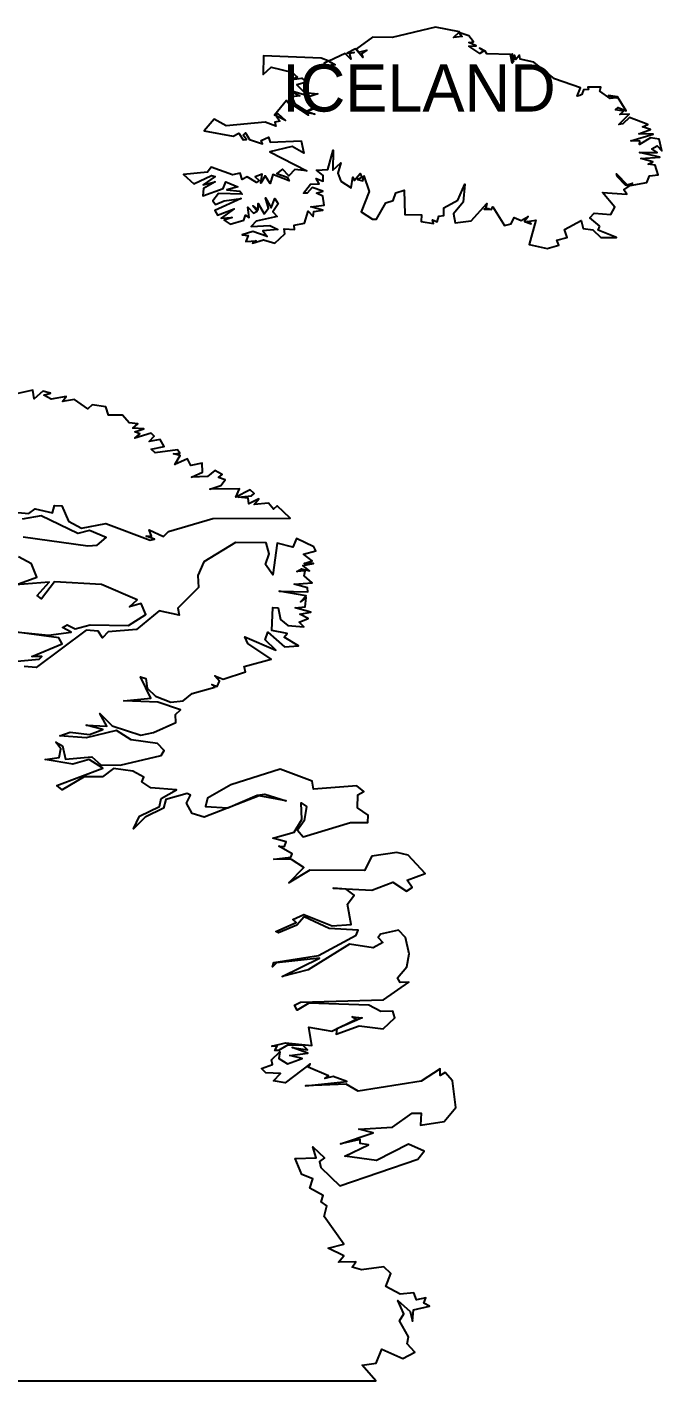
# Model space of a CAD drawing. Header units: metres. Extents: x 0 to 1325, y -1 to 773.
# Drawn here: x 558.9 to 612.7, y 0 to 114.8 of the extents above; entities that cross this region are included whole.
import ezdxf
from ezdxf.enums import TextEntityAlignment as Align

# ---------------------------------------------------------------- set-up
doc = ezdxf.new("R2010")
doc.units = ezdxf.units.M

msp = doc.modelspace()

# ---------------------------------------------------------------- linework, layer by layer
at = {"layer": 'CUT'}
msp.add_lwpolyline([(607.49, 97.928), (606.63, 98.658), (607.01, 99.038), (608.41, 98.938), (608.75, 99.558), (607.69, 100.788), (609.76, 100.668), (609.52, 101.028), (609.96, 101.328), (609.66, 101.428), (608.96, 102.168), (608.9, 102.368), (609.79, 101.448), (610.26, 101.578), (610.06, 101.378), (611.45, 101.648), (611.69, 102.198), (612.41, 102.288), (612.18, 103.108), (611.58, 103.188), (611.97, 103.408), (610.95, 103.678), (612.56, 103.808), (610.85, 104.178), (612.35, 104.178), (611.9, 104.508), (612.35, 104.748), (612.74, 104.338), (612.5, 105.328), (611.78, 105.438), (610.85, 104.878), (610.86, 105.148), (610.11, 105.168), (612.01, 105.738), (610.77, 105.778), (611.78, 106.138), (611.1, 106.358), (611.56, 106.578), (609.98, 107.168), (609.42, 106.628), (609.08, 106.558), (609.96, 107.448), (609.16, 107.408), (609.47, 107.698), (608.82, 107.818), (609.02, 108.018), (609.7, 107.718), (608.97, 108.908), (608.22, 109.038), (608.88, 108.838), (608.35, 108.758), (607.48, 109.398), (607.55, 109.738), (606.46, 109.718), (606.53, 109.528), (606.1, 109.508), (605.94, 109.118), (605.79, 109.018), (605.55, 108.958), (605.83, 109.688), (603.64, 110.448), (601.88, 111.858), (600.73, 112.098), (600.68, 112.458), (600.35, 112.088), (600.24, 112.438), (600.19, 112.078), (600.05, 112.548), (600.15, 111.898), (600.04, 111.768), (599.91, 112.488), (597.91, 112.548), (597.76, 112.788), (597.28, 113.028), (597.63, 112.788), (597.3, 112.578), (596.37, 113.198), (597, 113.228), (596.37, 113.508), (596.77, 113.578), (596.38, 114.088), (595.53, 114.378), (595.81, 114.028), (595.08, 113.938), (595.57, 114.438), (593.56, 114.828), (589.86, 113.938), (588.21, 113.968), (586.86, 112.988), (587.05, 112.688), (587.74, 112.868), (587.26, 112.548), (587.38, 112.258), (586.76, 112.978), (586.05, 112.618), (586.66, 112.658), (586.25, 112.578), (586.37, 112.098), (585.88, 112.578), (584.51, 111.938), (585.04, 111.618), (584.34, 111.568), (584.11, 111.778), (584.44, 111.978), (583.86, 112.178), (578.98, 112.398), (578.94, 110.798), (579.62, 111.418), (581.38, 110.998), (581.84, 110.568), (581.36, 110.368), (582.21, 110.498), (582.62, 110.168), (581.79, 109.918), (582.43, 109.268), (583.58, 109.158), (582.89, 108.928), (581.16, 109.448), (582.04, 108.998), (581.36, 108.908), (581.62, 108.328), (582.62, 107.698), (583.07, 107.928), (583.38, 107.938), (582.7, 107.658), (583.33, 107.448), (582.62, 107.568), (582.78, 107.368), (581.49, 108.198), (581.38, 107.958), (580.92, 108.588), (579.9, 107.368), (580.18, 107.498), (580.83, 106.918), (580.05, 107.298), (580.35, 106.838), (579.92, 106.758), (580.02, 106.428), (579.11, 106.768), (575.8, 106.448), (574.78, 107.008), (573.95, 106.028), (576.39, 105.568), (576.88, 105.818), (577.23, 105.258), (577.53, 105.288), (577.25, 105.658), (577.45, 105.858), (577.77, 105.298), (578.89, 104.918), (578.76, 105.208), (579.39, 105.488), (579.52, 105.058), (582.17, 105.168), (582.39, 104.128), (581.4, 104.688), (579.49, 104.258), (582.65, 102.648), (581.61, 102.738), (581.11, 102.198), (580.59, 102.768), (580.1, 102.418), (580.96, 102.098), (581.13, 101.788), (579.77, 102.318), (579.52, 101.558), (579.11, 102.198), (578.73, 101.588), (578.84, 102.358), (578.26, 102.118), (578.61, 101.828), (578.38, 101.658), (577.58, 102.138), (577.17, 101.908), (577, 102.448), (576.34, 102.288), (574.54, 102.948), (574.22, 102.528), (572.18, 102.318), (573.05, 101.538), (574.56, 102.238), (574.88, 102.158), (573.85, 101.458), (574.88, 101.708), (573.87, 101.128), (573.82, 100.528), (575.54, 101.128), (575.78, 101.688), (576.8, 101.288), (575.86, 101.028), (576.95, 100.918), (577.15, 100.668), (575.16, 100.708), (574.66, 100.098), (574.9, 99.788), (575.64, 100.088), (577.08, 100.298), (574.85, 99.268), (575.08, 98.878), (576.47, 99.418), (575.38, 98.628), (576.3, 98.688), (575.64, 98.458), (576.15, 98.098), (577.29, 98.448), (577.45, 98.878), (577.75, 98.678), (577.63, 99.548), (578.11, 99.038), (578.43, 99.208), (578.06, 99.668), (578.5, 99.318), (578.51, 99.878), (579.01, 98.998), (579.4, 99.478), (579.14, 100.348), (579.62, 99.488), (579.94, 100.278), (580.2, 99.828), (579.75, 99.158), (580.12, 98.748), (578.34, 98.368), (577.93, 97.908), (579.49, 97.988), (580.18, 97.658), (578.91, 97.538), (579.29, 97.068), (578.07, 97.498), (577.17, 97.208), (577.68, 97.138), (577.46, 96.638), (578.35, 96.708), (578.03, 96.488), (578.97, 96.778), (579.94, 96.498), (580.78, 97.278), (580.73, 97.708), (581.6, 97.658), (581.56, 98.038), (582.45, 98.208), (582.75, 99.208), (583.19, 98.748), (583.24, 99.188), (583.99, 99.288), (582.98, 99.578), (584.1, 99.728), (584, 100.498), (583.45, 100.748), (583.99, 100.918), (583.08, 101.208), (582.68, 100.738), (582.35, 100.748), (582.96, 101.518), (583.68, 101.538), (583.43, 101.988), (584.03, 101.758), (584.03, 102.238), (583.45, 102.698), (584.43, 102.748), (584.88, 104.378), (584.84, 102.698), (585.52, 103.318), (585.26, 102.428), (585.51, 101.758), (586.4, 101.198), (586.55, 102.098), (586.65, 101.818), (587.15, 102.398), (587.31, 102.078), (586.93, 101.908), (587.38, 101.788), (587.46, 102.198), (587.92, 100.888), (587.24, 99.158), (588.21, 98.538), (588.55, 98.538), (589.33, 99.918), (589.96, 100.128), (590.18, 100.768), (590.89, 100.988), (590.96, 98.938), (592.36, 98.908), (592.32, 98.338), (593.39, 98.158), (593.29, 98.478), (593.7, 98.308), (593.82, 98.788), (594.25, 98.838), (594.26, 99.498), (595.45, 100.148), (596.02, 101.498), (595.89, 99.978), (595.08, 98.988), (595.21, 98.228), (596.57, 98.408), (597.91, 99.878), (597.8, 99.498), (598.11, 99.418), (597.68, 99.378), (598.27, 99.368), (598.41, 99.578), (599.39, 97.988), (599.96, 98.128), (600.21, 98.668), (600.82, 98.428), (601.41, 98.748), (601.09, 98.328), (601.66, 98.128), (601.31, 98.328), (602.04, 98.458), (601.5, 96.398), (603, 96.058), (604.01, 96.318), (603.84, 96.748), (604.72, 96.978), (604.49, 97.658), (605.89, 98.428), (606.07, 97.748), (606.89, 97.638), (607.57, 96.988), (608.9, 96.988), (607.33, 97.598), (607.49, 97.928)], close=True, dxfattribs=at)
for points in [[(557.48, 73.718), (559.07, 73.568), (559.61, 73.968), (561.09, 73.638), (561.26, 74.238), (561.87, 74.228), (562.44, 72.928), (563.55, 72.338), (565.61, 72.728), (569.36, 71.298), (569.74, 71.398), (569.03, 71.658), (569.48, 71.658), (569.26, 72.188), (570.48, 71.618), (570.9, 72.058), (574.67, 73.148), (581.24, 73.178), (580.13, 74.228), (579.81, 73.948), (579.38, 74.438), (578.17, 74.348), (578.56, 74.828), (577.71, 74.398), (577.68, 74.868), (576.82, 74.958), (577.94, 75.078), (578.18, 75.258), (577.85, 75.578), (576.62, 74.948), (576.92, 75.668), (574.43, 75.638), (575.34, 75.958), (575.71, 76.438), (575.16, 76.618), (575.47, 76.888), (574.85, 77.228), (574.23, 76.718), (572.86, 76.658), (573.8, 77.088), (573.77, 77.848), (572.81, 77.648), (572.52, 78.208), (571.46, 77.738), (571.9, 78.488), (571.35, 78.618), (571.86, 78.688), (571.68, 78.968), (569.78, 78.718), (569.45, 79.018), (570.54, 79.248), (570.2, 79.838), (569.28, 79.688), (569.71, 80.128), (569.43, 80.398), (568.07, 79.958), (568.47, 80.338), (568.07, 80.488), (568.83, 80.758), (567.9, 80.798), (568.32, 81.188), (567.58, 81.268), (567.01, 81.898), (565.84, 81.918), (565.61, 82.608), (564.44, 82.778), (564.07, 82.448), (562.95, 83.238), (561.93, 83.058), (562.25, 83.508), (560.98, 83.258), (560.34, 83.618), (560.91, 83.788), (560.25, 83.958), (559.52, 83.308), (559.41, 84.028), (558.13, 83.738)], [(558.59, 71.578), (564.07, 70.828), (564.86, 70.898), (565.62, 71.528), (564.23, 72.118), (563.23, 71.868), (560.11, 73.378), (558.51, 73.078)], [(423.1, -0.002), (588.48, -0.002), (587.33, 1.348), (588.52, 1.498), (589.01, 2.678), (590.78, 1.898), (591.8, 2.438), (591.15, 3.138), (591.27, 3.748), (590.49, 5.108), (590.85, 5.698), (590.35, 6.808), (591.39, 5.898), (591.6, 5.068), (591.68, 6.038), (593.03, 6.338), (592.56, 6.588), (592.73, 7.058), (591.93, 6.888), (591.72, 7.478), (590.54, 7.348), (589.34, 8.018), (589.75, 9.108), (589.16, 9.678), (587.26, 9.408), (586.49, 9.658), (586.8, 10.098), (585.32, 10.078), (585.79, 10.598), (584.44, 11.258), (585.77, 11.588), (584.12, 13.938), (584.33, 14.858), (583.86, 15.178), (584.02, 15.718), (582.89, 16.348), (583.16, 17.138), (582.21, 17.518), (581.65, 18.868), (583.44, 18.918), (583.14, 19.858), (584.13, 18.908), (583.7, 18.608), (583.83, 18.098), (585.44, 16.538), (592.05, 18.808), (592.59, 19.488), (591.25, 20.068), (588.55, 18.698), (585.87, 19.068), (587.86, 20.018), (587.16, 20.128), (587.17, 20.478), (585.48, 20.098), (588.27, 21.028), (587.04, 21.358), (589.89, 21.518), (591.56, 22.698), (592.34, 22.718), (592.27, 21.698), (594.28, 21.988), (595.26, 23.178), (594.98, 25.438), (594.37, 26.168), (593.95, 25.898), (593.94, 26.468), (592.34, 25.428), (587, 24.588), (585.98, 25.178), (582.52, 25.018), (586.03, 25.388), (584.87, 25.818), (584.16, 25.658), (584.49, 25.868), (582.75, 26.608), (582.91, 26.898), (580.81, 25.278), (579.8, 25.438), (580.4, 26.078), (579.15, 26.128), (578.79, 26.498), (579.73, 26.838), (579.65, 27.218), (580.34, 27.898), (580.28, 27.338), (580.99, 26.898), (582.24, 27.338), (581.21, 27.598), (582.72, 27.808), (581.39, 28.278), (582.7, 28.088), (582.29, 28.488), (580.99, 28.488), (580.25, 28.018), (579.92, 28.018), (580.12, 28.398), (579.67, 28.388), (580.83, 28.688), (583.05, 28.448), (582.81, 30.008), (584.76, 29.658), (586.83, 30.678), (586.48, 30.878), (587.34, 30.788), (585.17, 29.848), (585.12, 29.408), (587.09, 30.118), (589.12, 29.858), (590.1, 30.788), (589.94, 31.348), (588.9, 31.338), (587.9, 31.868), (582.8, 32.028), (581.81, 31.448), (581.59, 31.868), (582.1, 32.128), (589.13, 32.308), (591.3, 33.818), (590.55, 33.798), (590.32, 34.188), (591.11, 35.118), (591.31, 36.218), (591, 37.598), (590.4, 38.218), (588.88, 37.888), (588.7, 37.598), (589.08, 37.198), (588.27, 36.738), (586.26, 37.048), (582.75, 34.868), (580.56, 34.298), (583.71, 35.868), (580.06, 35.448), (579.72, 35.118), (579.83, 35.488), (583.63, 36.068), (586.83, 37.808), (586.99, 38.218), (584.54, 38.368), (582.41, 39.368), (581.8, 38.658), (580.25, 38.018), (580.02, 38.128), (581.74, 38.868), (581.46, 39.128), (582.38, 39.558), (584.78, 38.598), (586.4, 38.718), (586.08, 40.438), (586.64, 41.208), (585.97, 41.708), (584.86, 41.798), (588.14, 41.618), (589.93, 42.288), (591.09, 41.538), (591.58, 41.838), (591.15, 42.478), (592.66, 43.038), (591.22, 44.598), (590.26, 44.818), (588.15, 44.518), (587.52, 43.298), (582.89, 43.308), (581.11, 42.238), (582.38, 43.538), (581.34, 44.228), (579.83, 44.238), (581.27, 44.418), (581.39, 44.718), (580.28, 45.368), (580.76, 45.318), (580.88, 45.728), (579.77, 46.028), (581.57, 46.548), (582.22, 47.628), (582.16, 49.028), (582.62, 48.708), (582.42, 47.498), (581.84, 46.698), (582.32, 46.158), (586.35, 47.348), (587.8, 47.358), (587.83, 47.988), (586.93, 48.608), (586.97, 49.708), (587.48, 49.988), (586.89, 50.468), (583.21, 50.178), (583.1, 50.858), (580.37, 51.878), (576.19, 50.568), (574.21, 49.418), (574.05, 48.708), (575.95, 48.608), (578.42, 49.678), (579.09, 49.768), (580.88, 49.198), (578.59, 49.628), (573.95, 47.828), (572.91, 48.128), (572.43, 48.998), (572.79, 49.688), (572.49, 49.818), (570.7, 49.308), (570.49, 48.568), (568.94, 47.828), (567.94, 46.838), (568.46, 47.888), (570.16, 48.708), (570.28, 49.388), (571.58, 50.128), (569.41, 50.298), (568.65, 50.798), (568.82, 51.208), (567.89, 51.728), (566.25, 51.948), (565.31, 51.248), (563.77, 51.228), (561.9, 50.128), (561.44, 50.508), (565.34, 51.968), (564.18, 52.698), (562.8, 52.298), (560.45, 52.698), (561.64, 52.868), (561.79, 53.618), (561.35, 54.168), (561.92, 53.868), (562.17, 52.748), (564.41, 52.918), (565.17, 52.258), (566.81, 52.218), (570.29, 53.048), (570.54, 53.458), (569.99, 54.068), (567.76, 54.368), (566.5, 55.168), (563.92, 54.538), (561.7, 54.718), (562.57, 55.018), (564.23, 54.818), (565.34, 55.248), (563.93, 55.628), (565.68, 55.528), (565.08, 56.598), (566.15, 55.558), (568.56, 54.758), (569.63, 54.998), (571.53, 55.838), (571.5, 56.528), (571.92, 56.908), (570, 57.578), (567.14, 57.668), (569.42, 57.898), (568.55, 59.708), (569, 59.568), (569.1, 58.768), (569.82, 58.068), (571.12, 57.578), (572.16, 57.668), (572.91, 58.298), (574.84, 58.838), (574.59, 59.068), (575.05, 58.908), (575.23, 59.338), (574.83, 59.808), (575.56, 59.508), (577.45, 60.128), (577.32, 60.588), (579.63, 61.208), (577.63, 62.558), (577.39, 63.108), (580, 61.978), (579.12, 62.858), (579.34, 63.498), (580.74, 62.258), (581.92, 62.348), (580.73, 63.088), (580.98, 63.388), (579.66, 63.648), (579.77, 65.598), (580.22, 65.568), (580.4, 64.578), (581.04, 64.068), (582.39, 63.948), (581.99, 64.348), (582.75, 64.678), (582.06, 65.028), (582.98, 65.188), (581.66, 65.558), (582.49, 65.668), (582.58, 66.458), (582.09, 66.068), (582.57, 66.578), (580.3, 66.978), (582.72, 66.938), (582.71, 67.268), (581.56, 67.588), (583.1, 67.678), (582.42, 68.278), (582.5, 68.698), (581.79, 68.638), (582.18, 68.878), (582.86, 68.718), (582.29, 69.148), (583.2, 69.328), (582.4, 69.328), (583.08, 69.558), (582.37, 70.128), (583.41, 70.398), (583.23, 70.748), (581.75, 71.458), (581.44, 70.728), (580.12, 71.068), (579.76, 68.358), (579.14, 69.238), (579.44, 70.158), (579.2, 71.088), (576.58, 71.118), (573.92, 69.458), (573.4, 68.318), (573.45, 67.298), (571.7, 65.548), (571.82, 64.938), (570.13, 65.328), (568.2, 63.738), (565.79, 63.528), (565.33, 63.038), (564.96, 63.598), (563.92, 63.688), (559.7, 60.518), (558.69, 60.598)], [(557.76, 61.008), (559.95, 61.218), (560.17, 61.448), (559.33, 61.448), (561.91, 62.518), (561.62, 63.038), (557.63, 63.558), (560.73, 63.238), (562.67, 63.518), (561.92, 63.888), (562.32, 64.128), (563, 63.788), (564.28, 64.128), (567.52, 64.068), (568.98, 64.998), (568.6, 65.928), (567.62, 65.648), (568.27, 66.238), (565.24, 67.558), (561.26, 67.768), (560.16, 66.328), (559.77, 66.608), (560.79, 67.758), (557.98, 67.508), (559.74, 68.178), (559.29, 69.308), (558.21, 69.888)]]:
    msp.add_lwpolyline(points, dxfattribs=at)

# ---------------------------------------------------------------- texts
at = {"layer": 'ENGRAVE'}
msp.add_text('ICELAND', height=4, dxfattribs=at).set_placement((592.143, 107.661), align=Align.CENTER)

doc.saveas('drawing.dxf')
